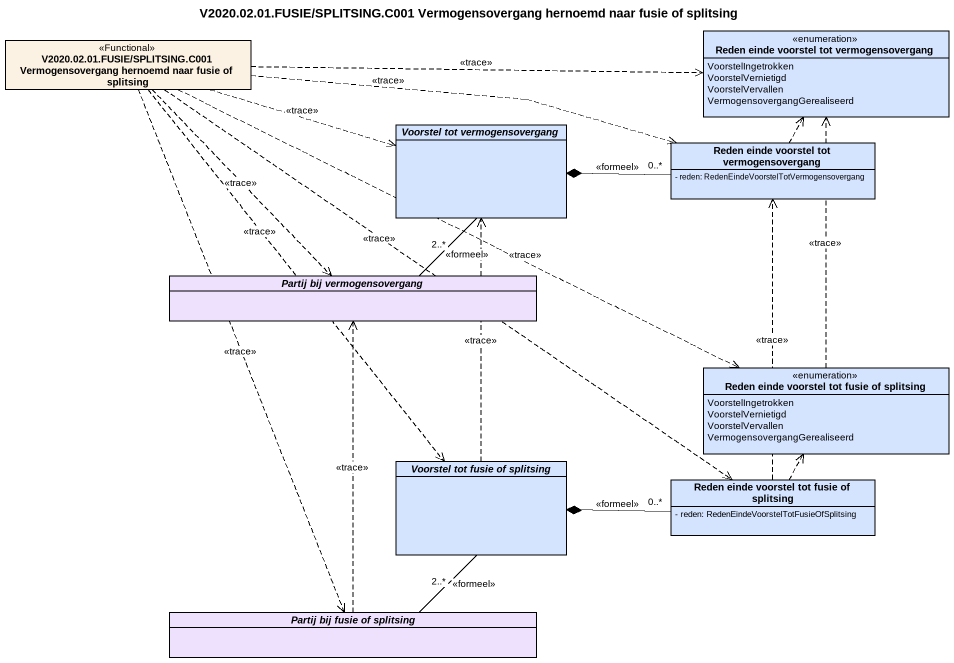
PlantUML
@startuml
title V2020.02.01.FUSIE/SPLITSING.C001 Vermogensovergang hernoemd naar fusie of splitsing
hide circle
hide empty members
skinparam classAttributeIconSize 0
enum "Reden einde voorstel tot vermogensovergang" as Reden_einde_voorstel_tot #D4E3FE {
  VoorstelIngetrokken
  VoorstelVernietigd
  VoorstelVervallen
  VermogensovergangGerealiseerd
}
class "V2020.02.01.FUSIE/SPLITSING.C001 Vermogensovergang hernoemd naar fusie of splitsing" as V2020_02_01_FUSIE_SPLITSING <<Functional>>
abstract class "Voorstel tot vermogensovergang" as Voorstel_tot #D4E3FE
class "Reden einde voorstel tot vermogensovergang" as Reden_einde_voorstel_tot_2 #D4E3FE {
  - reden: RedenEindeVoorstelTotVermogensovergang
}
abstract class "Partij bij vermogensovergang" as Partij_bij_vermogensovergang #EDE1FD
enum "Reden einde voorstel tot fusie of splitsing" as Reden_einde_voorstel_tot_3 #D4E3FE {
  VoorstelIngetrokken
  VoorstelVernietigd
  VoorstelVervallen
  VermogensovergangGerealiseerd
}
abstract class "Voorstel tot fusie of splitsing" as Voorstel_tot_fusie_of #D4E3FE
class "Reden einde voorstel tot fusie of splitsing" as Reden_einde_voorstel_tot_4 #D4E3FE {
  - reden: RedenEindeVoorstelTotFusieOfSplitsing
}
abstract class "Partij bij fusie of splitsing" as Partij_bij_fusie_of #EDE1FD
V2020_02_01_FUSIE_SPLITSING .right.> Reden_einde_voorstel_tot : <<trace>>
V2020_02_01_FUSIE_SPLITSING .right.> Voorstel_tot : <<trace>>
V2020_02_01_FUSIE_SPLITSING .right.> Reden_einde_voorstel_tot_2 : <<trace>>
V2020_02_01_FUSIE_SPLITSING ..> Partij_bij_vermogensovergang : <<trace>>
V2020_02_01_FUSIE_SPLITSING .right.> Reden_einde_voorstel_tot_3 : <<trace>>
V2020_02_01_FUSIE_SPLITSING ..> Voorstel_tot_fusie_of : <<trace>>
V2020_02_01_FUSIE_SPLITSING ..> Reden_einde_voorstel_tot_4 : <<trace>>
V2020_02_01_FUSIE_SPLITSING ..> Partij_bij_fusie_of : <<trace>>
Voorstel_tot -- "2..*" Partij_bij_vermogensovergang : <<formeel>>
Reden_einde_voorstel_tot_2 .up.> Reden_einde_voorstel_tot
Reden_einde_voorstel_tot_2 "0..*" -left-* Voorstel_tot : <<formeel>>
Reden_einde_voorstel_tot_3 .up.> Reden_einde_voorstel_tot : <<trace>>
Voorstel_tot_fusie_of .up.> Voorstel_tot : <<trace>>
Voorstel_tot_fusie_of -- "2..*" Partij_bij_fusie_of : <<formeel>>
Reden_einde_voorstel_tot_4 .up.> Reden_einde_voorstel_tot_2 : <<trace>>
Reden_einde_voorstel_tot_4 .up.> Reden_einde_voorstel_tot_3
Reden_einde_voorstel_tot_4 "0..*" -left-* Voorstel_tot_fusie_of : <<formeel>>
Partij_bij_fusie_of .up.> Partij_bij_vermogensovergang : <<trace>>
@enduml
